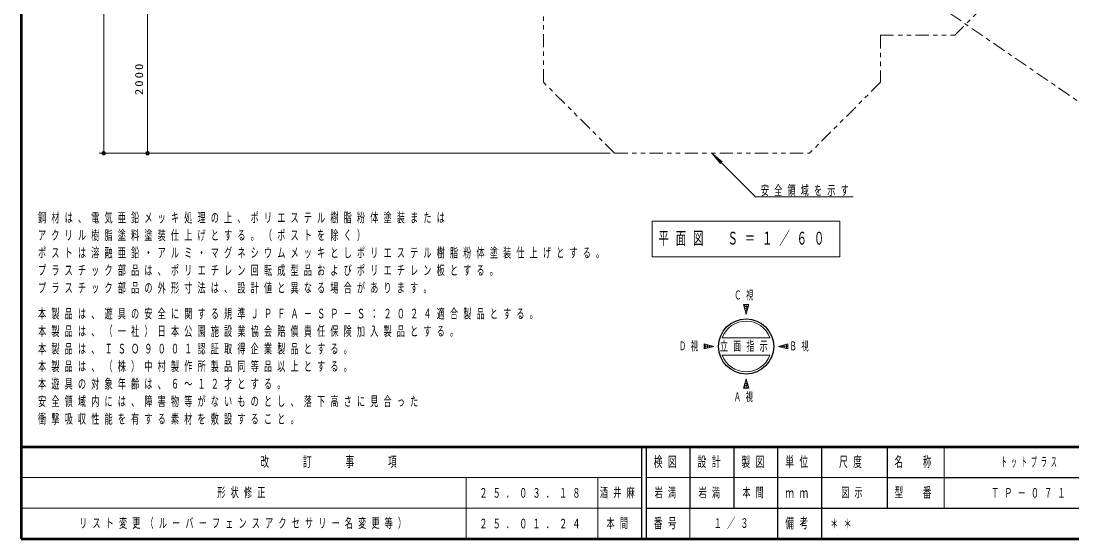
# Model space of a CAD drawing. Units: millimetres on the paper, scale 1:60. Extents: x -385 to 0, y -594 to 267.
# Drawn here: x -385 to -145.4, y 0 to 118.1 of the extents above; entities that cross this region are included whole.
import ezdxf

# ---------------------------------------------------------------- set-up
doc = ezdxf.new("R2010")
doc.units = ezdxf.units.MM
doc.linetypes.add('USER2', pattern=[6, 3, -1, 1, -1])
doc.linetypes.add('USER3', pattern=[8, 3, -1, 1, -1, 1, -1])
doc.layers.add('LY_1', color=7, linetype='Continuous', lineweight=25)
doc.styles.add('ＭＳ ゴシック', font='')
doc.styles.get('ＭＳ ゴシック').set_extended_font_data('MS Gothic')

# ---------------------------------------------------------------- blocks, each defined once
blk = doc.blocks.new('filled_dot')
at = {"color": 0, "linetype": 'Continuous', "lineweight": -2, "const_width": 1.25}
blk.add_lwpolyline([(-0.625, 0, 1), (0.625, 0, 1)], format="xyb", close=True, dxfattribs=at)

msp = doc.modelspace()

# ---------------------------------------------------------------- linework, layer by layer
at = {"layer": 'LY_1', "lineweight": 50}
for p, q in [((-385, 267), (-385, 0)), ((-385, 21), (0, 21)), ((-385, 0), (0, 0))]:
    msp.add_line(p, q, dxfattribs=at)
at = {"layer": 'LY_1', "lineweight": 13}
for p, q in [((-366.148, 87.973), (-366.148, 234.749)), ((-356.148, 87.973), (-356.148, 121.307)), ((-357.148, 87.973), (-367.148, 87.973)), ((-250.679, 87.973), (-357.148, 87.973)), ((-227.454, 87.973), (-225.526, 85.675)), ((-227.454, 87.973), (-225.156, 86.045)), ((-217.511, 78.03), (-227.454, 87.973)), ((-217.511, 78.03), (-195.303, 78.03)), ((-241.071, 72.502), (-241.071, 64.369)), ((-198.271, 72.502), (-241.071, 72.502)), ((-198.271, 64.369), (-198.271, 72.502)), ((-241.071, 64.369), (-198.271, 64.369)), ((-219.092, 53.459), (-220.25, 53.459)), ((-219.671, 51.299), (-220.25, 53.459)), ((-220.127, 53), (-219.215, 53)), ((-220, 52.526), (-220, 53.459)), ((-219.092, 53.459), (-219.671, 51.299)), ((-219.5, 51.937), (-219.5, 53.459)), ((-219.993, 52.5), (-219.349, 52.5)), ((-219.859, 52), (-219.483, 52)), ((-219.725, 51.5), (-219.617, 51.5)), ((-225.1, 45.913), (-214.242, 45.913)), ((-229.217, 43.334), (-229.217, 44.492)), ((-227.057, 43.913), (-229.217, 44.492)), ((-229.217, 44), (-227.381, 44)), ((-229.217, 43.334), (-227.057, 43.913)), ((-229.217, 43.5), (-228.599, 43.5)), ((-229, 43.392), (-229, 44.434)), ((-228.5, 43.526), (-228.5, 44.3)), ((-228, 43.66), (-228, 44.166)), ((-227.5, 43.794), (-227.5, 44.032)), ((-212.286, 43.913), (-210.126, 44.492)), ((-210.126, 43.334), (-212.286, 43.913)), ((-212, 43.837), (-212, 43.99)), ((-211.961, 44), (-210.126, 44)), ((-211.5, 43.703), (-211.5, 44.124)), ((-211, 43.569), (-211, 44.258)), ((-210.744, 43.5), (-210.126, 43.5)), ((-210.5, 43.435), (-210.5, 44.392)), ((-210.126, 43.334), (-210.126, 44.492)), ((-225.1, 41.913), (-214.242, 41.913)), ((-220.25, 34.367), (-219.671, 36.527)), ((-219.812, 36), (-219.53, 36)), ((-219.679, 36.5), (-219.664, 36.5)), ((-219.671, 36.527), (-219.092, 34.367)), ((-220.25, 34.367), (-219.092, 34.367)), ((-220.214, 34.5), (-219.128, 34.5)), ((-220.08, 35), (-219.262, 35)), ((-220, 34.367), (-220, 35.3)), ((-219.946, 35.5), (-219.396, 35.5)), ((-219.5, 34.367), (-219.5, 35.889)), ((-174.5, 21), (-174.5, 7)), ((-385, 14), (-243.5, 14)), ((-283.5, 14), (-283.5, 0)), ((-253.5, 14), (-253.5, 0)), ((-242.5, 14), (-187.5, 14)), ((-385, 7), (-243.5, 7)), ((-232.5, 7), (-232.5, 0))]:
    msp.add_line(p, q, dxfattribs=at)
at = {"layer": 'LY_1', "linetype": 'USER2', "lineweight": 13}
msp.add_line((-237.454, 163.999), (-62.071, 43.58), dxfattribs=at)
at = {"layer": 'LY_1', "linetype": 'USER3', "lineweight": 13}
for p, q in [((-172.124, 114.874), (-134.22, 152.778)), ((-265.871, 104.165), (-265.871, 141.402)), ((-189.038, 114.874), (-189.038, 104.165)), ((-189.038, 114.874), (-172.124, 114.874)), ((-249.679, 87.973), (-265.871, 104.165)), ((-189.038, 104.165), (-205.229, 87.973)), ((-249.679, 87.973), (-205.229, 87.973))]:
    msp.add_line(p, q, dxfattribs=at)
at = {"layer": 'LY_1'}
for p, q in [((-243.5, 21), (-243.5, 0)), ((-242.5, 21), (-242.5, 0)), ((-232.5, 21), (-232.5, 7)), ((-222.5, 21), (-222.5, 7)), ((-212.5, 21), (-212.5, 0)), ((-202.5, 21), (-202.5, 7)), ((-187.5, 21), (-187.5, 7)), ((-187.5, 14), (-70, 14)), ((-242.5, 7), (0, 7)), ((-202.5, 7), (-202.5, 0))]:
    msp.add_line(p, q, dxfattribs=at)
msp.add_circle((-219.671, 43.913), 6.286, dxfattribs=at)
at = {"layer": 'LY_1', "lineweight": 13}
for start, end in [(20.22325, 159.77675), (200.22325, 339.77675)]:
    msp.add_arc((-219.671, 43.913), 5.786, start, end, dxfattribs=at)

# ---------------------------------------------------------------- block references
at = {"layer": 'LY_1', "lineweight": 13, "xscale": 0.4, "yscale": 0.4, "rotation": 90}
for p in [(-366.148, 87.973), (-356.148, 87.973)]:
    msp.add_blockref('filled_dot', p, dxfattribs=at)

# ---------------------------------------------------------------- texts
at = {"layer": 'LY_1', "insert": (-357.148, 105.063), "char_height": 1.833, "attachment_point": 8, "rotation": 90, "style": 'ＭＳ ゴシック'}
msp.add_mtext('\\T1.33;\\W1.15;2000', dxfattribs=at)
at = {"layer": 'LY_1', "style": 'ＭＳ ゴシック'}
for s, insert, char_height, attachment_point in [('\\T1.64;\\W0.6;安全領域を示す', (-216.303, 78.18), 2.199, 7), ('\\T1.64;\\W0.6;鋼材は、電気亜鉛メッキ処理の上、ポリエステル樹脂粉体塗装または', (-381.112, 74.4), 2.199, 1), ('\\T1.64;\\W0.6;アクリル樹脂塗料塗装仕上げとする。（ポストを除く）', (-381.112, 70.4), 2.199, 1), ('\\T1.64;\\W0.6;平面図\u3000Ｓ＝１／６０', (-239.671, 68.436), 2.933, 4), ('\\T1.64;\\W0.6;ポストは溶融亜鉛・アルミ・マグネシウムメッキとしポリエステル樹脂粉体塗装仕上げとする。', (-381.112, 66.4), 2.199, 1), ('\\T1.64;\\W0.6;プラスチック部品は、ポリエチレン回転成型品およびポリエチレン板とする。', (-381.112, 62.4), 2.199, 1), ('\\T1.64;\\W0.6;プラスチック部品の外形寸法は、設計値と異なる場合があります。', (-381.112, 58.4), 2.199, 1), ('\\T1.64;\\W0.6;Ｃ視', (-219.671, 55.519), 1.979, 5), ('\\T1.64;\\W0.6;本製品は、遊具の安全に関する規準ＪＰＦＡ－ＳＰ－Ｓ：２０２４適合製品とする。', (-381.112, 52.513), 2.199, 1), ('\\T1.64;\\W0.6;本製品は、（一社）日本公園施設業協会賠償責任保険加入製品とする。', (-381.112, 48.513), 2.199, 1), ('\\T1.64;\\W0.6;本製品は、ＩＳＯ９００１認証取得企業製品とする。', (-381.112, 44.513), 2.199, 1), ('\\T1.64;\\W0.6;Ｄ視', (-232.277, 43.913), 1.979, 5), ('\\T1.64;\\W0.6;立面指示', (-225.671, 43.913), 2.199, 4), ('\\T1.64;\\W0.6;Ｂ視', (-207.066, 43.913), 1.979, 5), ('\\T1.64;\\W0.6;本製品は、（株）中村製作所製品同等品以上とする。', (-381.112, 40.513), 2.199, 1), ('\\T1.64;\\W0.6;本遊具の対象年齢は、６～１２才とする。', (-381.112, 36.513), 2.199, 1), ('\\T1.64;\\W0.6;Ａ視', (-219.771, 32.307), 1.979, 5), ('\\T1.64;\\W0.6;安全領域内には、障害物等がないものとし、落下高さに見合った', (-381.112, 32.513), 2.199, 1), ('\\T1.64;\\W0.6;衝撃吸収性能を有する素材を敷設すること。', (-381.112, 28.513), 2.199, 1), ('\\T1.64;\\W0.6;改\u3000\u3000訂\u3000\u3000事\u3000\u3000項', (-314.25, 17.5), 2.346, 5), ('\\T1.64;\\W0.6;検図', (-237.5, 17.5), 2.346, 5), ('\\T1.64;\\W0.6;設計', (-227.5, 17.5), 2.346, 5), ('\\T1.64;\\W0.6;製図', (-217.5, 17.5), 2.346, 5), ('\\T1.64;\\W0.6;単位', (-207.5, 17.5), 2.346, 5), ('\\T1.64;\\W0.6;尺度', (-195.25, 17.5), 2.346, 5), ('\\T1.64;\\W0.6;名\u3000称', (-181, 17.5), 2.346, 5), ('\\T1.64;\\W0.45;トットプラス', (-154.75, 17.5), 2.199, 5), ('\\T1.64;\\W0.6;形状修正', (-340.25, 10.5), 2.199, 4), ('\\T1.64;\\W0.6;酒井麻', (-253, 10.5), 2.199, 4), ('\\T1.64;\\W0.6;岩満', (-237.5, 10.5), 2.199, 5), ('\\T1.64;\\W0.6;岩満', (-227.5, 10.5), 2.199, 5), ('\\T1.64;\\W0.6;本間', (-217.5, 10.5), 2.199, 5), ('\\T1.64;\\W0.6;型\u3000番', (-181, 10.5), 2.346, 5), ('\\T1.64;\\W0.6;２５．０３．１８', (-280.5, 10.5), 2.199, 4), ('\\T1.64;\\W0.6;ｍｍ', (-207.5, 10.5), 2.346, 5), ('\\T1.64;\\W0.6;図示', (-198, 10.5), 2.199, 4), ('\\T1.64;\\W0.6;ＴＰ－０７１', (-154.75, 10.5), 2.199, 5), ('\\T1.64;\\W0.6;リスト変更（ルーバーフェンスアクセサリー名変更等）', (-371.75, 3.5), 2.199, 4), ('\\T1.64;\\W0.6;本間', (-251.5, 3.5), 2.199, 4), ('\\T1.64;\\W0.6;番号', (-237.5, 3.5), 2.346, 5), ('\\T1.64;\\W0.6;１／３', (-222.5, 3.5), 2.199, 5), ('\\T1.64;\\W0.6;備考', (-207.5, 3.5), 2.346, 5), ('\\T1.64;\\W0.6;２５．０１．２４', (-280.5, 3.5), 2.199, 4), ('\\T1.64;\\W0.6;＊＊', (-200.5, 3.5), 2.199, 4)]:
    msp.add_mtext(s, dxfattribs=dict(at, insert=insert, char_height=char_height, attachment_point=attachment_point))

doc.saveas('drawing.dxf')
